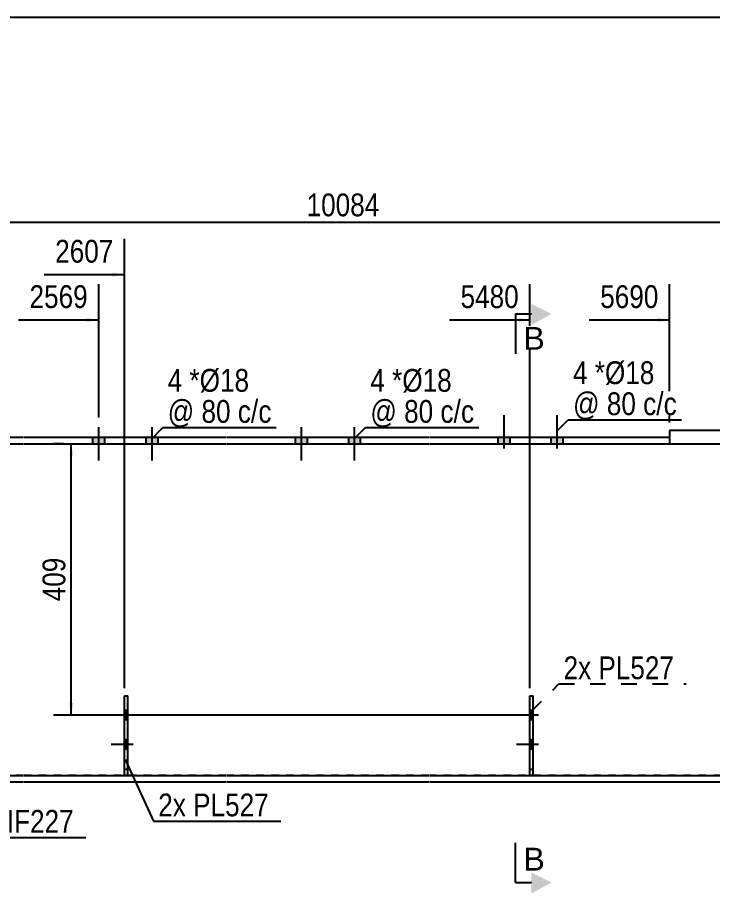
# Model space of a CAD drawing. Header units: millimetres. Extents: x -22 to 380, y -203 to 74.
# Drawn here: x 135.3 to 222.5, y -35.6 to 74.4 of the extents above; entities that cross this region are included whole.
import ezdxf

# ---------------------------------------------------------------- set-up
doc = ezdxf.new("R2010")
doc.units = ezdxf.units.MM
doc.linetypes.add('DXK_LINE_DOT1', pattern=[1.8814, 0.9407, -0.9407])
doc.linetypes.add('DXK_LINE_DOT2', pattern=[3.9198, 1.9599, -1.9599])
doc.styles.add('Arial', font='ARIAL.TTF', dxfattribs={"height": 0.2})
doc.styles.add('Arial Narrow', font='ARIALN.TTF', dxfattribs={"height": 0.2})

# ---------------------------------------------------------------- blocks, each defined once
blk = doc.blocks.new('Unknown-622200928-3777')
at = {"color": 5, "linetype": 'Continuous'}
blk.add_line((380.24, 74.36), (-19.76, 74.36), dxfattribs=at)
blk = doc.blocks.new('Bolt-622200928-7859 - 1213')
at = {"linetype": 'Continuous'}
for points in [[(171.61, 21.67), (170.11, 21.67), (170.11, 20.83), (171.61, 20.83)], [(171.61, 21.67), (170.11, 21.67), (170.11, 20.83), (171.61, 20.83)], [(178.28, 21.67), (176.78, 21.67), (176.78, 20.83), (178.28, 20.83)], [(178.28, 21.67), (176.78, 21.67), (176.78, 20.83), (178.28, 20.83)]]:
    blk.add_hatch(color=3, dxfattribs=at).paths.add_polyline_path(points)
at = {"color": 3, "linetype": 'Continuous'}
for p, q in [((170.86, 22.92), (170.86, 18.75)), ((170.86, 22.92), (170.86, 18.75)), ((177.53, 22.92), (177.53, 18.75)), ((177.53, 22.92), (177.53, 18.75)), ((170.11, 21.67), (170.11, 20.83)), ((170.11, 21.67), (170.11, 20.83)), ((171.61, 21.67), (171.61, 20.83)), ((171.61, 21.67), (171.61, 20.83)), ((176.78, 21.67), (176.78, 20.83)), ((176.78, 21.67), (176.78, 20.83)), ((178.28, 21.67), (178.28, 20.83)), ((178.28, 21.67), (178.28, 20.83))]:
    blk.add_line(p, q, dxfattribs=at)
blk = doc.blocks.new('Bolt-622200928-7856 - 1213')
at = {"linetype": 'Continuous'}
for points in [[(146.18, 21.67), (144.68, 21.67), (144.68, 20.83), (146.18, 20.83)], [(146.18, 21.67), (144.68, 21.67), (144.68, 20.83), (146.18, 20.83)], [(152.85, 21.67), (151.35, 21.67), (151.35, 20.83), (152.85, 20.83)], [(152.85, 21.67), (151.35, 21.67), (151.35, 20.83), (152.85, 20.83)]]:
    blk.add_hatch(color=3, dxfattribs=at).paths.add_polyline_path(points)
at = {"color": 3, "linetype": 'Continuous'}
for p, q in [((145.43, 22.92), (145.43, 18.75)), ((145.43, 22.92), (145.43, 18.75)), ((152.1, 22.92), (152.1, 18.75)), ((152.1, 22.92), (152.1, 18.75)), ((144.68, 21.67), (144.68, 20.83)), ((144.68, 21.67), (144.68, 20.83)), ((146.18, 21.67), (146.18, 20.83)), ((146.18, 21.67), (146.18, 20.83)), ((151.35, 21.67), (151.35, 20.83)), ((151.35, 21.67), (151.35, 20.83)), ((152.85, 21.67), (152.85, 20.83)), ((152.85, 21.67), (152.85, 20.83))]:
    blk.add_line(p, q, dxfattribs=at)
blk = doc.blocks.new('Part-622200928-6075 - 1213')
at = {"color": 2, "linetype": 'Continuous'}
for p, q in [((199.55, -20.83), (199.55, -10.83)), ((199.55, -10.83), (199.96, -10.83)), ((199.96, -20.83), (199.96, -10.83))]:
    blk.add_line(p, q, dxfattribs=at)
blk = doc.blocks.new('Part-622200928-1240 - 1213')
at = {"color": 2, "linetype": 'Continuous'}
for p, q in [((0, 21.67), (0, 20.83)), ((0, 21.67), (49.28, 21.67)), ((49.38, 21.67), (76.96, 21.67)), ((77.06, 21.67), (102.4, 21.67)), ((102.5, 21.67), (119.23, 21.67)), ((119.33, 21.67), (136, 21.67)), ((136.1, 21.67), (161.43, 21.67)), ((161.53, 21.67), (186.86, 21.67)), ((186.96, 21.67), (217.08, 21.67)), ((217.08, 21.67), (217.08, 20.83)), ((0, 20.83), (49.28, 20.83)), ((49.38, 20.83), (76.96, 20.83)), ((77.06, 20.83), (102.4, 20.83)), ((102.5, 20.83), (119.23, 20.83)), ((119.33, 20.83), (136, 20.83)), ((136.1, 20.83), (161.43, 20.83)), ((161.53, 20.83), (186.86, 20.83)), ((186.96, 20.83), (217.08, 20.83))]:
    blk.add_line(p, q, dxfattribs=at)
blk = doc.blocks.new('Part-622200928-1242 - 1213')
at = {"color": 2, "linetype": 'Continuous'}
for p, q in [((225.41, 22.5), (217.08, 22.5)), ((217.08, 22.5), (217.08, 20.83)), ((242.35, 22.5), (225.51, 22.5)), ((267.79, 22.5), (242.45, 22.5)), ((293.22, 22.5), (267.89, 22.5)), ((348.18, 22.5), (293.32, 22.5)), ((348.18, 20.83), (348.18, 22.5)), ((217.08, 20.83), (225.41, 20.83)), ((225.51, 20.83), (242.35, 20.83)), ((242.45, 20.83), (267.79, 20.83)), ((267.89, 20.83), (293.22, 20.83)), ((293.32, 20.83), (348.18, 20.83))]:
    blk.add_line(p, q, dxfattribs=at)
blk = doc.blocks.new('Part-622200928-6076 - 1213')
at = {"color": 2, "linetype": 'Continuous'}
for p, q in [((148.68, -20.83), (148.68, -10.83)), ((148.68, -10.83), (149.1, -10.83)), ((149.1, -20.83), (149.1, -10.83))]:
    blk.add_line(p, q, dxfattribs=at)
at = {"color": 7, "linetype": 'DXK_LINE_DOT1'}
for p, q in [((148.68, -20), (149.1, -20)), ((149.1, -20.83), (148.68, -20.83))]:
    blk.add_line(p, q, dxfattribs=at)
blk = doc.blocks.new('Part-622200928-1251 - 1213')
at = {"color": 2, "linetype": 'Continuous'}
blk.add_line((110.9, -20.83), (110.9, 20.83), dxfattribs=at)
at = {"color": 7, "linetype": 'DXK_LINE_DOT1'}
for p, q in [((110.9, 20.83), (119.23, 20.83)), ((119.33, 20.83), (136, 20.83)), ((136.1, 20.83), (161.43, 20.83)), ((161.53, 20.83), (186.86, 20.83)), ((186.96, 20.83), (225.41, 20.83)), ((225.51, 20.83), (234.02, 20.83)), ((234.02, 20.83), (234.02, -20.83)), ((119.23, -20.83), (110.9, -20.83)), ((136, -20.83), (119.33, -20.83)), ((161.43, -20.83), (136.1, -20.83)), ((186.86, -20.83), (161.53, -20.83)), ((225.41, -20.83), (186.96, -20.83)), ((234.02, -20.83), (225.51, -20.83))]:
    blk.add_line(p, q, dxfattribs=at)
blk = doc.blocks.new('Bolt-622200928-6085 - 1213')
at = {"linetype": 'Continuous'}
for points in [[(149.1, -13.81), (149.1, -12.65), (148.68, -12.65), (148.68, -13.81)], [(149.1, -17.5), (149.1, -16.33), (148.68, -16.33), (148.68, -17.5)]]:
    blk.add_hatch(color=3, dxfattribs=at).paths.add_polyline_path(points)
at = {"color": 3, "linetype": 'Continuous'}
for p, q in [((149.1, -12.65), (148.68, -12.65)), ((149.76, -13.23), (147.01, -13.23)), ((149.1, -13.81), (148.68, -13.81)), ((149.1, -16.33), (148.68, -16.33)), ((149.76, -16.92), (147.01, -16.92)), ((149.1, -17.5), (148.68, -17.5))]:
    blk.add_line(p, q, dxfattribs=at)
blk = doc.blocks.new('Part-622200928-1252 - 1213')
at = {"color": 2, "linetype": 'Continuous'}
for p, q in [((127.66, -21.67), (127.66, -20.83)), ((127.66, -20.83), (136, -20.83)), ((136.1, -20.83), (161.43, -20.83)), ((161.53, -20.83), (186.86, -20.83)), ((186.96, -20.83), (225.41, -20.83)), ((225.51, -20.83), (234.02, -20.83)), ((234.02, -20.83), (234.02, -21.67)), ((136, -21.67), (127.66, -21.67)), ((161.43, -21.67), (136.1, -21.67)), ((186.86, -21.67), (161.53, -21.67)), ((225.41, -21.67), (186.96, -21.67)), ((234.02, -21.67), (225.51, -21.67))]:
    blk.add_line(p, q, dxfattribs=at)
blk = doc.blocks.new('Bolt-622200928-7860 - 1213')
at = {"linetype": 'Continuous'}
for points in [[(197.05, 21.67), (195.55, 21.67), (195.55, 20.83), (197.05, 20.83)], [(197.05, 21.67), (195.55, 21.67), (195.55, 20.83), (197.05, 20.83)], [(203.71, 21.67), (202.21, 21.67), (202.21, 20.83), (203.71, 20.83)], [(203.71, 21.67), (202.21, 21.67), (202.21, 20.83), (203.71, 20.83)]]:
    blk.add_hatch(color=3, dxfattribs=at).paths.add_polyline_path(points)
at = {"color": 3, "linetype": 'Continuous'}
for p, q in [((196.3, 24.42), (196.3, 20.25)), ((196.3, 24.42), (196.3, 20.25)), ((202.96, 24.42), (202.96, 20.25)), ((202.96, 24.42), (202.96, 20.25)), ((195.55, 21.67), (195.55, 20.83)), ((195.55, 21.67), (195.55, 20.83)), ((197.05, 21.67), (197.05, 20.83)), ((197.05, 21.67), (197.05, 20.83)), ((202.21, 21.67), (202.21, 20.83)), ((202.21, 21.67), (202.21, 20.83)), ((203.71, 21.67), (203.71, 20.83)), ((203.71, 21.67), (203.71, 20.83))]:
    blk.add_line(p, q, dxfattribs=at)
blk = doc.blocks.new('Part-622200928-6074 - 1213')
at = {"color": 7, "linetype": 'DXK_LINE_DOT1'}
for p, q in [((199.55, -20.83), (199.55, -10.83)), ((199.55, -10.83), (199.96, -10.83)), ((199.96, -20.83), (199.96, -10.83)), ((199.55, -20), (199.96, -20)), ((199.96, -20.83), (199.55, -20.83))]:
    blk.add_line(p, q, dxfattribs=at)
blk = doc.blocks.new('Bolt-622200928-6083 - 1213')
at = {"color": 3, "linetype": 'DXK_LINE_DOT2'}
for p, q in [((199.96, -12.65), (199.55, -12.65)), ((200.63, -13.23), (197.46, -13.23)), ((199.96, -13.81), (199.55, -13.81)), ((199.96, -16.33), (199.55, -16.33)), ((200.63, -16.92), (197.46, -16.92)), ((199.96, -17.5), (199.55, -17.5))]:
    blk.add_line(p, q, dxfattribs=at)
blk = doc.blocks.new('Bolt-622200928-7708 - 1213')
at = {"color": 3, "linetype": 'DXK_LINE_DOT2'}
for p, q in [((149.1, -12.65), (148.68, -12.65)), ((149.76, -13.23), (146.6, -13.23)), ((149.1, -13.81), (148.68, -13.81)), ((149.1, -16.33), (148.68, -16.33)), ((149.76, -16.92), (146.6, -16.92)), ((149.1, -17.5), (148.68, -17.5))]:
    blk.add_line(p, q, dxfattribs=at)
blk = doc.blocks.new('Part-622200928-7707 - 1213')
at = {"color": 7, "linetype": 'DXK_LINE_DOT1'}
for p, q in [((148.68, -20.83), (148.68, -10.83)), ((148.68, -10.83), (149.1, -10.83)), ((149.1, -20.83), (149.1, -10.83))]:
    blk.add_line(p, q, dxfattribs=at)
blk = doc.blocks.new('Bolt-622200928-6084 - 1213')
at = {"linetype": 'Continuous'}
for points in [[(199.96, -13.81), (199.96, -12.65), (199.55, -12.65), (199.55, -13.81)], [(199.96, -17.5), (199.96, -16.33), (199.55, -16.33), (199.55, -17.5)]]:
    blk.add_hatch(color=3, dxfattribs=at).paths.add_polyline_path(points)
at = {"color": 3, "linetype": 'Continuous'}
for p, q in [((199.96, -12.65), (199.55, -12.65)), ((200.63, -13.23), (197.88, -13.23)), ((199.96, -13.81), (199.55, -13.81)), ((199.96, -16.33), (199.55, -16.33)), ((200.63, -16.92), (197.88, -16.92)), ((199.96, -17.5), (199.55, -17.5))]:
    blk.add_line(p, q, dxfattribs=at)
blk = doc.blocks.new('StraightDimension-622200928-5409 - 1213')
at = {"color": 7, "linetype": 'Continuous'}
blk.add_line((0, 48.65), (352.22, 48.65), dxfattribs=at)
at = {"color": 0}
blk.add_wipeout([(181.28, 48.8), (181.28, 53), (170.94, 53), (170.94, 48.8)], dxfattribs=at)
at = {"color": 3, "style": 'Arial Narrow'}
blk.add_text('10084', height=2.863, dxfattribs=at).set_placement((171.54, 49.4))
blk = doc.blocks.new('StraightDimension-622200928-9025 - 1213')
at = {"linetype": 'Continuous'}
blk.add_hatch(color=7, dxfattribs=at).paths.add_polyline_path([(143.95, 36.63), (145.45, 36.38), (143.95, 36.13)])
at = {"color": 7, "linetype": 'Continuous'}
for p, q in [((145.45, 24.13), (145.45, 40.88)), ((135.39, 36.38), (145.45, 36.38))]:
    blk.add_line(p, q, dxfattribs=at)
at = {"color": 0}
blk.add_wipeout([(144.68, 37.28), (144.68, 41.48), (136.17, 41.48), (136.17, 37.28)], dxfattribs=at)
at = {"color": 3, "style": 'Arial Narrow'}
blk.add_text('2569', height=2.863, dxfattribs=at).set_placement((136.77, 37.88))
blk = doc.blocks.new('StraightDimension-622200928-7161 - 1213')
at = {"linetype": 'Continuous'}
for points in [[(141.76, 19.33), (142.01, 20.83), (142.26, 19.33)], [(142.26, -11.73), (142.01, -13.23), (141.76, -11.73)]]:
    blk.add_hatch(color=7, dxfattribs=at).paths.add_polyline_path(points)
at = {"color": 7, "linetype": 'Continuous'}
for p, q in [((141.05, 20.83), (139.76, 20.83)), ((142.01, -13.23), (142.01, 20.83)), ((199.82, -13.23), (139.76, -13.23))]:
    blk.add_line(p, q, dxfattribs=at)
at = {"color": 0}
blk.add_wipeout([(141.86, 7.14), (137.66, 7.14), (137.66, 0.46), (141.86, 0.46)], dxfattribs=at)
at = {"color": 3, "style": 'Arial Narrow'}
blk.add_text('409', height=2.863, rotation=90.0002, dxfattribs=at).set_placement((141.26, 1.06))
blk = doc.blocks.new('StraightDimension-622200928-9022 - 1213')
at = {"linetype": 'Continuous'}
blk.add_hatch(color=7, dxfattribs=at).paths.add_polyline_path([(215.58, 36.63), (217.08, 36.38), (215.58, 36.13)])
at = {"color": 7, "linetype": 'Continuous'}
for p, q in [((217.08, 23.5), (217.08, 40.88)), ((207.02, 36.38), (217.08, 36.38))]:
    blk.add_line(p, q, dxfattribs=at)
at = {"color": 0}
blk.add_wipeout([(216.31, 37.28), (216.31, 41.48), (207.79, 41.48), (207.79, 37.28)], dxfattribs=at)
at = {"color": 3, "style": 'Arial Narrow'}
blk.add_text('5690', height=2.863, dxfattribs=at).set_placement((208.39, 37.88))
blk = doc.blocks.new('StraightDimension-622200928-9023 - 1213')
at = {"linetype": 'Continuous'}
blk.add_hatch(color=7, dxfattribs=at).paths.add_polyline_path([(198.05, 36.63), (199.55, 36.38), (198.05, 36.13)])
at = {"color": 7, "linetype": 'Continuous'}
for p, q in [((199.55, -9.83), (199.55, 40.88)), ((189.48, 36.38), (199.55, 36.38))]:
    blk.add_line(p, q, dxfattribs=at)
at = {"color": 0}
blk.add_wipeout([(198.77, 37.28), (198.77, 41.48), (190.26, 41.48), (190.26, 37.28)], dxfattribs=at)
at = {"color": 3, "style": 'Arial Narrow'}
blk.add_text('5480', height=2.863, dxfattribs=at).set_placement((190.86, 37.88))
blk = doc.blocks.new('StraightDimension-622200928-9024 - 1213')
at = {"linetype": 'Continuous'}
blk.add_hatch(color=7, dxfattribs=at).paths.add_polyline_path([(147.18, 42.33), (148.68, 42.08), (147.18, 41.83)])
at = {"color": 7, "linetype": 'Continuous'}
for p, q in [((148.68, -9.83), (148.68, 46.58)), ((138.62, 42.08), (148.68, 42.08))]:
    blk.add_line(p, q, dxfattribs=at)
at = {"color": 0}
blk.add_wipeout([(147.9, 42.98), (147.9, 47.18), (139.39, 47.18), (139.39, 42.98)], dxfattribs=at)
at = {"color": 3, "style": 'Arial Narrow'}
blk.add_text('2607', height=2.863, dxfattribs=at).set_placement((139.99, 43.58))
blk = doc.blocks.new('Mark-622200928-7897 - 1213')
at = {"color": 7, "linetype": 'Continuous'}
for p, q in [((177.53, 21.46), (178.94, 22.87)), ((178.94, 22.87), (193.16, 22.87))]:
    blk.add_line(p, q, dxfattribs=at)
at = {"color": 0}
for points in [[(181.37, 27.37), (181.37, 30.37), (179.54, 30.37), (179.54, 27.37)], [(183.55, 27.37), (183.55, 30.37), (182.27, 30.37), (182.27, 27.37)], [(192.56, 23.47), (192.56, 26.47), (179.54, 26.47), (179.54, 23.47)]]:
    blk.add_wipeout(points, dxfattribs=at)
for points in [[(181.37, 27.37), (181.37, 30.37), (179.54, 30.37), (179.54, 27.37)], [(183.55, 27.37), (183.55, 30.37), (182.27, 30.37), (182.27, 27.37)], [(192.56, 23.47), (192.56, 26.47), (179.54, 26.47), (179.54, 23.47)]]:
    blk.add_wipeout(points, dxfattribs=at)
at = {"color": 3, "style": 'Arial Narrow'}
for s, height, p in [('4', 2.86, (179.54, 27.37)), ('@ 80 c/', 2.863, (179.54, 23.47)), ('c', 2.86, (190.92, 23.47))]:
    blk.add_text(s, height=height, dxfattribs=at).set_placement(p)
at = {"color": 0}
blk.add_wipeout([(189.76, 27.37), (189.76, 30.37), (183.55, 30.37), (183.55, 27.37)], dxfattribs=at)
blk.add_wipeout([(189.76, 27.37), (189.76, 30.37), (183.55, 30.37), (183.55, 27.37)], dxfattribs=at)
at = {"color": 3, "style": 'Arial Narrow'}
for s, height, p in [('*', 2.86, (182.27, 27.37)), ('Ø18', 2.863, (183.55, 27.37))]:
    blk.add_text(s, height=height, dxfattribs=at).set_placement(p)
blk = doc.blocks.new('Mark-622200928-2265 - 1213')
at = {"color": 7, "linetype": 'Continuous'}
for p, q in [((131.85, -20.88), (133.32, -28.6)), ((133.32, -28.6), (143.83, -28.6))]:
    blk.add_line(p, q, dxfattribs=at)
at = {"color": 0}
blk.add_wipeout([(142.33, -28), (142.33, -25), (133.92, -25), (133.92, -28)], dxfattribs=at)
blk.add_wipeout([(142.33, -28), (142.33, -25), (133.92, -25), (133.92, -28)], dxfattribs=at)
at = {"color": 3, "style": 'Arial Narrow'}
blk.add_text('IF227', height=2.863, dxfattribs=at).set_placement((133.92, -28))
blk = doc.blocks.new('MarkSet-622200928-7768 - 1213')
at = {"color": 7, "linetype": 'DXK_LINE_DOT2'}
for p, q in [((199.65, -12.86), (203.19, -9.32)), ((203.19, -9.32), (219.17, -9.32))]:
    blk.add_line(p, q, dxfattribs=at)
at = {"color": 0}
for points in [[(207.26, -8.72), (207.26, -5.72), (203.79, -5.72), (203.79, -8.72)], [(217.67, -8.72), (217.67, -5.72), (208.16, -5.72), (208.16, -8.72)]]:
    blk.add_wipeout(points, dxfattribs=at)
for points in [[(207.26, -8.72), (207.26, -5.72), (203.79, -5.72), (203.79, -8.72)], [(217.67, -8.72), (217.67, -5.72), (208.16, -5.72), (208.16, -8.72)]]:
    blk.add_wipeout(points, dxfattribs=at)
at = {"color": 3, "style": 'Arial Narrow'}
for s, p in [('2x', (203.79, -8.72)), ('PL527', (208.16, -8.72))]:
    blk.add_text(s, height=2.863, dxfattribs=at).set_placement(p)
blk = doc.blocks.new('MarkSet-622200928-7740 - 1213')
at = {"color": 7, "linetype": 'Continuous'}
for p, q in [((148.79, -18.81), (152.32, -26.54)), ((152.32, -26.54), (168.3, -26.54))]:
    blk.add_line(p, q, dxfattribs=at)
at = {"color": 0}
for points in [[(156.4, -25.94), (156.4, -22.94), (152.92, -22.94), (152.92, -25.94)], [(166.8, -25.94), (166.8, -22.94), (157.3, -22.94), (157.3, -25.94)]]:
    blk.add_wipeout(points, dxfattribs=at)
for points in [[(156.4, -25.94), (156.4, -22.94), (152.92, -22.94), (152.92, -25.94)], [(166.8, -25.94), (166.8, -22.94), (157.3, -22.94), (157.3, -25.94)]]:
    blk.add_wipeout(points, dxfattribs=at)
at = {"color": 3, "style": 'Arial Narrow'}
for s, p in [('2x', (152.92, -25.94)), ('PL527', (157.3, -25.94))]:
    blk.add_text(s, height=2.863, dxfattribs=at).set_placement(p)
blk = doc.blocks.new('Mark-622200928-7894 - 1213')
at = {"color": 7, "linetype": 'Continuous'}
for p, q in [((152.1, 21.46), (153.51, 22.87)), ((153.51, 22.87), (167.73, 22.87))]:
    blk.add_line(p, q, dxfattribs=at)
at = {"color": 0}
for points in [[(155.94, 27.37), (155.94, 30.37), (154.11, 30.37), (154.11, 27.37)], [(158.12, 27.37), (158.12, 30.37), (156.84, 30.37), (156.84, 27.37)], [(167.13, 23.47), (167.13, 26.47), (154.11, 26.47), (154.11, 23.47)]]:
    blk.add_wipeout(points, dxfattribs=at)
for points in [[(155.94, 27.37), (155.94, 30.37), (154.11, 30.37), (154.11, 27.37)], [(158.12, 27.37), (158.12, 30.37), (156.84, 30.37), (156.84, 27.37)], [(167.13, 23.47), (167.13, 26.47), (154.11, 26.47), (154.11, 23.47)]]:
    blk.add_wipeout(points, dxfattribs=at)
at = {"color": 3, "style": 'Arial Narrow'}
for s, height, p in [('4', 2.86, (154.11, 27.37)), ('@ 80 c/', 2.863, (154.11, 23.47)), ('c', 2.86, (165.49, 23.47))]:
    blk.add_text(s, height=height, dxfattribs=at).set_placement(p)
at = {"color": 0}
blk.add_wipeout([(164.33, 27.37), (164.33, 30.37), (158.12, 30.37), (158.12, 27.37)], dxfattribs=at)
blk.add_wipeout([(164.33, 27.37), (164.33, 30.37), (158.12, 30.37), (158.12, 27.37)], dxfattribs=at)
at = {"color": 3, "style": 'Arial Narrow'}
for s, height, p in [('*', 2.86, (156.84, 27.37)), ('Ø18', 2.863, (158.12, 27.37))]:
    blk.add_text(s, height=height, dxfattribs=at).set_placement(p)
blk = doc.blocks.new('Mark-622200928-7898 - 1213')
at = {"color": 7, "linetype": 'Continuous'}
for p, q in [((202.96, 22.42), (204.38, 23.83)), ((204.38, 23.83), (218.6, 23.83))]:
    blk.add_line(p, q, dxfattribs=at)
at = {"color": 0}
for points in [[(206.81, 28.33), (206.81, 31.33), (204.98, 31.33), (204.98, 28.33)], [(208.98, 28.33), (208.98, 31.33), (207.71, 31.33), (207.71, 28.33)], [(218, 24.43), (218, 27.43), (204.98, 27.43), (204.98, 24.43)]]:
    blk.add_wipeout(points, dxfattribs=at)
for points in [[(206.81, 28.33), (206.81, 31.33), (204.98, 31.33), (204.98, 28.33)], [(208.98, 28.33), (208.98, 31.33), (207.71, 31.33), (207.71, 28.33)], [(218, 24.43), (218, 27.43), (204.98, 27.43), (204.98, 24.43)]]:
    blk.add_wipeout(points, dxfattribs=at)
at = {"color": 3, "style": 'Arial Narrow'}
for s, height, p in [('4', 2.86, (204.98, 28.33)), ('@ 80 c/', 2.863, (204.98, 24.43)), ('c', 2.86, (216.35, 24.43))]:
    blk.add_text(s, height=height, dxfattribs=at).set_placement(p)
at = {"color": 0}
blk.add_wipeout([(215.2, 28.33), (215.2, 31.33), (208.98, 31.33), (208.98, 28.33)], dxfattribs=at)
blk.add_wipeout([(215.2, 28.33), (215.2, 31.33), (208.98, 31.33), (208.98, 28.33)], dxfattribs=at)
at = {"color": 3, "style": 'Arial Narrow'}
for s, height, p in [('*', 2.86, (207.71, 28.33)), ('Ø18', 2.863, (208.98, 28.33))]:
    blk.add_text(s, height=height, dxfattribs=at).set_placement(p)
blk = doc.blocks.new('SectionMark-622200928-8515 - 1213')
at = {"color": 7, "linetype": 'Continuous'}
for p, q in [((197.76, 37.14), (197.76, 32.14)), ((197.76, 37.14), (199.76, 37.14)), ((197.76, -34.25), (197.76, -29.25)), ((197.76, -34.25), (199.76, -34.25))]:
    blk.add_line(p, q, dxfattribs=at)
at = {"color": 0, "linetype": 'Continuous'}
for points in [[(201.42, 32.64), (201.42, 35.64), (198.76, 35.64), (198.76, 32.64)], [(201.42, -32.75), (201.42, -29.75), (198.76, -29.75), (198.76, -32.75)]]:
    blk.add_wipeout(points, dxfattribs=at)
at = {"linetype": 'Continuous'}
for points in [[(199.76, 38.39), (202.26, 37.14), (199.76, 35.77)], [(199.76, -33), (202.26, -34.25), (199.76, -35.63)]]:
    blk.add_hatch(color=7, dxfattribs=at).paths.add_polyline_path(points)
at = {"color": 136, "linetype": 'Continuous', "style": 'Arial'}
for p in [(198.76, 32.64), (198.76, -32.75)]:
    blk.add_text('B', height=2.87, dxfattribs=at).set_placement(p)

msp = doc.modelspace()

# ---------------------------------------------------------------- block references
for name in ['Unknown-622200928-3777', 'Bolt-622200928-7860 - 1213', 'Bolt-622200928-7856 - 1213', 'Bolt-622200928-7859 - 1213', 'Part-622200928-1242 - 1213', 'Part-622200928-1240 - 1213', 'Part-622200928-1251 - 1213', 'Part-622200928-6076 - 1213', 'Part-622200928-7707 - 1213', 'Part-622200928-6075 - 1213', 'Part-622200928-6074 - 1213', 'Bolt-622200928-7708 - 1213', 'Bolt-622200928-6085 - 1213', 'Bolt-622200928-6083 - 1213', 'Bolt-622200928-6084 - 1213', 'Part-622200928-1252 - 1213']:
    msp.add_blockref(name, (0, 0))

# ---------------------------------------------------------------- next in the draw order: block references
for name in ['StraightDimension-622200928-5409 - 1213', 'StraightDimension-622200928-7161 - 1213', 'MarkSet-622200928-7740 - 1213', 'Mark-622200928-2265 - 1213']:
    msp.add_blockref(name, (0, 0))

# ---------------------------------------------------------------- next in the draw order: block references
for name in ['StraightDimension-622200928-9025 - 1213', 'StraightDimension-622200928-9023 - 1213', 'StraightDimension-622200928-9022 - 1213', 'Mark-622200928-7894 - 1213']:
    msp.add_blockref(name, (0, 0))

# ---------------------------------------------------------------- next in the draw order: block references
for name in ['StraightDimension-622200928-9024 - 1213', 'Mark-622200928-7898 - 1213', 'Mark-622200928-7897 - 1213', 'MarkSet-622200928-7768 - 1213']:
    msp.add_blockref(name, (0, 0))

# ---------------------------------------------------------------- next in the draw order: block references
msp.add_blockref('SectionMark-622200928-8515 - 1213', (0, 0))

doc.saveas('drawing.dxf')
